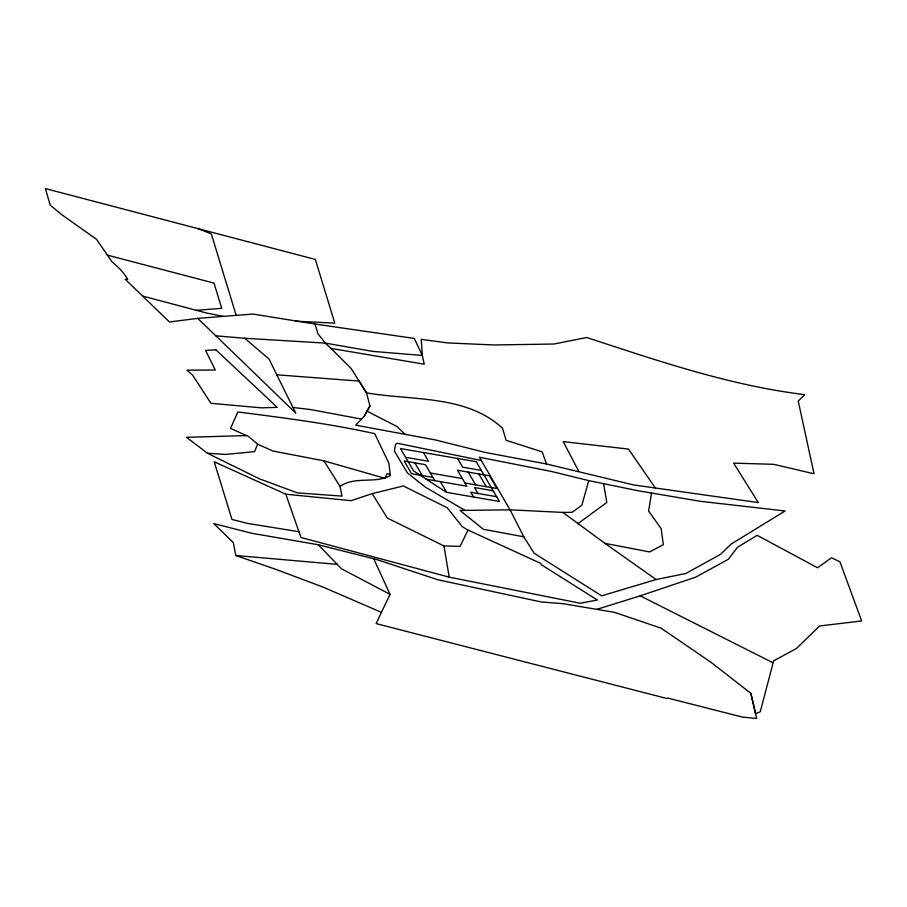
<?xml version="1.0" encoding="UTF-8"?>
<svg xmlns="http://www.w3.org/2000/svg" width="907" height="907" viewBox="0 0 907 907"><rect width="100%" height="100%" fill="white"/><g stroke="black" fill="none" stroke-linecap="round" stroke-linejoin="round"><path stroke-width="1.36" d="M651.532 492.966L648.618 511.072L661.18 528.679L663.323 544.676L649.571 551.932L604.924 543.35L562.907 512.421L510.074 509.825L460.008 510.448L483.352 529.269L523.793 536.808L534.11 553.191L601.658 595.842L656.146 579.539L685.828 573.496L720.373 554.426L731.269 543.996L785.088 510.992L700.408 501.31L638.233 490.778L588.734 480.619L551.229 471.413L479.395 457.241L510.074 509.825L523.793 536.808M596.806 609.368L640.229 595.831L695.794 577.113L728.446 559.222L737.391 547.352L757.175 535.323L817.592 567.793L831.526 557.748L839.961 561.852L861.65 620.966L819.554 625.989L796.493 648.482L773.648 660.829L760.236 711.791L755.565 713.73L750.837 693.322L711.02 662.314L661.101 628.177L614.583 612.361L563.304 603.722L541.23 601.953L437.968 579.8L376.122 559.358L318.198 544.733L251.795 533.282L213.735 523.543L233.36 542.658L235.809 555.503L276.601 569.641L322.926 587.033L381.405 612.35L390.055 594.368L373.854 559.041M588.734 480.619L581.863 505.199L572.215 512.296L562.907 512.421M207.408 453.217L259.436 478.817L297.371 492.875L341.928 496.106L340.057 486.458C354.796 475.767 375.079 484.157 390.327 475.551L388.933 463.318L374.682 433.648C329.592 423.626 283.642 417.832 237.849 411.959L230.491 428.421L248.495 436.437L257.633 444.158L254.572 451.663L225.458 454.418L207.408 453.217L186.57 437.321L246.545 435.564M381.405 612.35L376.133 623.597L667.11 698.549L667.745 698.061L742.425 717.086L756.687 718.435L750.837 693.322M372.176 493.646L403.309 485.948L447.208 507.761L462.4 526.774L467.967 530.062L460.11 546.354L443.965 545.957L387.357 518.033L372.176 493.646L351.134 500.675L285.796 494.202L214.222 461.81L231.954 519.439L247.067 523.305L298.981 531.751M197.681 318.38L252.94 314.071L315.046 324.037L317.938 333.776L325.307 343.107L330.964 348.401L424.238 364.217L422.322 355.442L421.245 339.365L447.707 342.925L493.896 344.966L553.95 344.025L586.716 337.517C658.063 360.85 729.829 385.509 804.668 394.636L798.239 401.098L814.033 473.783L773.773 464.327L733.616 463.126L758.286 502.569L633.721 484.95L546.502 463.987L485.313 452.434L435.473 439.963L355.691 425.168L364.183 416.302L369.954 405.928L366.485 392.856L359.093 381.087L276.748 374.795L269.073 359.013L244.675 338.266L215.877 335.828L197.681 318.38L169.45 321.974L125.189 279.265L127.751 279.367L127.275 278.517A72.265 30.203 23 0 0 118.862 267.962L111.822 261.556L96.516 239.312L61.665 214.63L50.248 205.186L45.35 188.565L315.353 259.436L334.796 323.141L295.727 321.191M364.183 416.302L369.954 405.928M577.702 523.793L606.828 502.444L603.563 483.816M196.252 310.319L221.727 308.335L214.029 283.12L107.162 255.071M292.984 407.481L310.693 409.579L361.519 419.091M244.675 338.266L325.307 343.107L372.777 351.383L422.322 355.442L414.306 338.436L315.046 324.037M235.809 555.503L337.223 564.369L341.429 568.757L390.055 594.368M223.258 316.384L206.694 313.051L142.546 296.022M405.61 457.298L428.523 461.266L423.433 452.536M481.322 470.416L462.661 467.184L457.57 458.454M430.36 473.023L462.366 478.567M432.934 477.422L411.597 473.726L404.171 461.005L425.508 464.701L434.816 480.653M464.928 482.978L496.934 488.522L489.508 475.79L457.513 470.245L466.822 486.209L426.267 479.179M493.204 490.778L474.542 487.547L478.012 493.476M496.673 496.719L470.801 492.229L473.59 497.002M390.203 474.44L387.096 473.613L384.965 478.34L323.912 460.824L272.939 451.028L257.633 444.158M285.796 494.202L300.988 537.488L449.214 577.147L580.231 603.257L597.384 600.026L541.513 564.834L540.685 563.36L467.967 530.062M481.277 460.473L397.379 443.262L395.463 444.385L394.432 451.13L407.504 473.023L425.451 487.206L465.019 510.392M197.941 228.53L211.308 233.881L236.183 315.375M640.229 595.831L772.673 662.609M367.04 411.188L396.994 426.539L405.248 434.498M604.924 543.35L656.146 579.539M215.877 335.828L295.818 413.195L276.748 374.795M330.964 348.401L351.247 368.582L366.485 392.856C411.653 400.769 466.402 394.556 502.546 428.319L506.106 440.303L542.159 451.856L546.502 463.987M318.198 544.733L337.223 564.369M655.534 488.204L628.483 449.078L563.202 441.618L578.836 471.459M340.057 486.458L323.912 460.824M478.839 473.942L486.265 486.674M468.171 472.094L475.597 484.826M440.405 481.628L446.663 492.342M414.839 462.853L422.265 475.574M443.965 545.957L449.214 577.147M215.832 349.785L205.583 350.408L215.276 370.033L186.967 370.147L192.647 375.203L210.934 403.298L261.341 407.833L277.27 407.368L215.832 349.785M476.232 461.686L400.509 448.568L413.513 470.846L446.323 492.286L499.451 501.492L476.232 461.686"/></g></svg>
